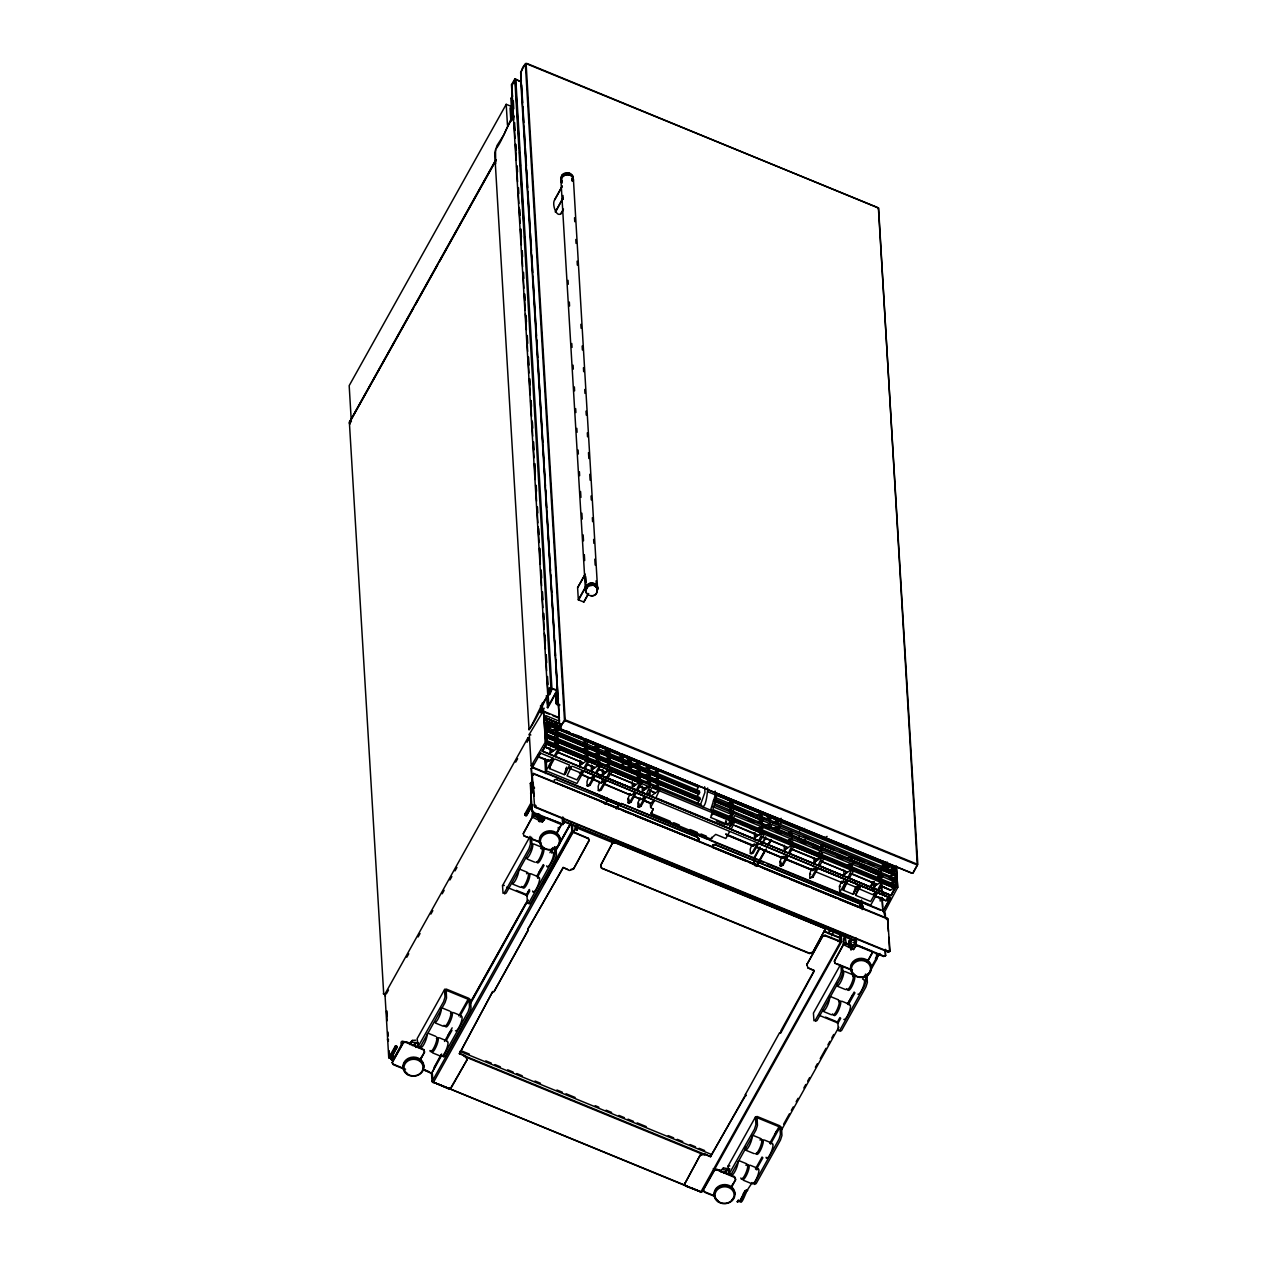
<?xml version="1.0" encoding="UTF-8"?>
<svg xmlns="http://www.w3.org/2000/svg" width="1267" height="1267" viewBox="0 0 1267 1267"><rect width="100%" height="100%" fill="white"/><g stroke="black" fill="none" stroke-linecap="round" stroke-linejoin="round"><path stroke-width="1.5" d="M862.938 909.104L863.065 906.348L860.182 904.115L715.158 844.677L712.719 845.247L712.798 847.56L745.756 861.069M557.702 745.424L559.143 741.702L554.756 744.22M778.049 830.709L779.712 826.622L774.58 829.616M780.979 1032.637L780.884 1030.784L814.285 970.427L808.14 967.909L814.317 970.918L780.979 1032.637L779.648 1033.128L780.979 1032.146M881.832 886.536L890.479 890.163L894.993 887.185L891.319 895.373L879.06 890.368L882.988 882.228L891.556 885.76M587.445 757.729L588.886 753.992M815.853 871.839L842.523 882.83L843.474 880.628M849.397 940.494L849.001 944.802L849.397 940.494L851.107 941.27L850.711 948.254L853.42 949.553L855.558 946.101L858.028 945.546L869.906 950.456M732.421 804.957L733.862 801.235L729.491 803.737M396.444 1046.114L389.634 1058.151L388.747 1057.771L395.352 1046.004L396.983 1046.447L391.028 1058.151L392.453 1060.21L389.903 1057.011L395.241 1047.16L396.128 1047.524L390.885 1057.201L391.186 1059.671M393.514 1055.49L393.451 1059.006L401.164 1045.18L401.069 1042.171L402.177 1041.141L409.827 1042.979L409.922 1044.578L412.313 1040.413L415.687 1040.191M847.148 872.361L843.949 874.61L843.79 875.956M885.332 950.139L885.649 955.587L883.669 955.999L855.431 944.374L856.239 940.953L826.179 927.523L812.717 952.436L809.565 953.592L601.461 868.196L600.732 865.345L613.846 840.48L612.357 839.878L611.359 841.003L564.955 822.14L562.01 824.801L533.93 813.224L531.807 811.133L530.667 792.904L532.488 792.366M710.644 809.93L715.364 794.884L715.142 791.051M496.141 159.8L349.724 422.133L349.977 423.732M789.8 836.236L791.574 831.548L788.375 833.48L778.207 829.362M534.611 806.667L532.251 774.644L533.534 773.472L887.518 918.417L890.067 951.137C888.42 953.592 888.927 949.252 890.067 951.137M888.183 919.399L887.565 920.444M892.079 871.427L893.805 867.293L889.862 869.906M573.238 177.428L572.51 180.563M888.753 937.311L889.577 951.058L888.215 952.024L535.308 807.396L535.624 805.4L534.12 806.002M392.453 1060.21L392.707 1059.291L391.06 1058.658L397.094 1047.144M850.521 861.322L852.453 856.698L852.659 857.822L894.201 875.038L895.31 873.581L716.061 799.572M880.676 880.232L882.608 875.608L882.798 876.748L894.708 881.927L894.597 880.549L889.45 878.427M597.644 750.175L599.576 745.534L607.653 748.892M557.844 737.806L558.731 735.066L558.937 736.206L587.223 747.958L585.607 750.935M576.374 830.043L577.071 825.926L576.77 830.297L575.17 829.093L574.933 825.846M613.576 840.955L612.357 839.878M495.904 159.626L349.375 422.18L383.711 993.946M761.641 831.073L763.589 826.432L768.895 828.618M459.414 1053.764L492.689 991.554L459.414 1053.764L710.597 1156.723L744.473 1096.557C747.087 1096.367 744.426 1092.376 745.772 1095.765M524.712 815.029L526.248 815.536L532.742 804.561L526.581 815.726L525.583 815.758L524.776 814.143L531.38 802.233L530.303 783.386L532.631 782.357L533.154 790.434L532.631 782.357M820.763 849.033L822.711 844.392L822.901 845.532L864.458 862.542L851.186 857.268L851.091 856.128L847.892 858.06L821.048 847.053M611.217 756.842L609.696 760.564M851.424 867.056L852.944 863.318M533.93 813.224L532.013 810.532L530.984 792.35M917.26 865.013L565.842 720.955C563.261 720.971 559.476 727.527 561.091 729.459L911.654 873.153L913.016 872.725L917.26 865.013L878.585 208.089L527.088 63.524C521.307 65.029 519.803 75.925 521.386 81.025M610.852 750.222L609.316 753.944M600.859 765.426L596.773 773.345L606.465 777.653L646.265 794.14L650.256 785.983L642.353 791.242L642.163 792.604M579.827 766.646L579.874 760.422M867.705 961.352L872.219 953.307L871.268 950.488M813.715 868.338L812.765 870.54L816.977 867.847L811.941 876.843L809.882 877.999L809.724 873.929L811.624 868.687M827.494 929.123L827.589 928.236L828.333 929.962L855.954 941.492L855.336 945.024L883.606 956.506L885.649 955.587M597.501 589.646C599.418 579.938 581.395 582.171 585.94 591.103M591.309 771.445L591.293 765.141M533.391 774.834L533.755 773.408L533.613 774.929M632.217 788.422L632.296 781.676M639.962 799.715L640.183 797.767L637.855 802.819L638.014 806.905L639.217 807.396L641.07 806.16L646.154 797.165L642.353 799.746M583.802 771.239L576.913 783.497L546.029 770.732L553.045 758.22L540.724 753.168L537.794 755.211M602.458 776.133L602.458 769.813M814.032 863.666L814.032 857.585M754.514 839.102L754.498 832.973M784.273 851.408L784.273 845.279M841.557 883.036L841.811 881.151L839.451 886.203L839.752 892.364L870.698 905.145L877.524 892.839M550.068 754.372L550.021 747.783M547.835 761.404L548.088 759.535L545.729 764.587L546.029 770.732M629.984 795.391L630.237 793.585L627.894 798.653L628.068 802.724L629.271 803.215L631.124 801.995L636.208 792.999L633.563 794.9M572.114 181.165L572.351 179.613M729.903 1168.982L723.409 1167.936L723.156 1169.694L729.048 1170.28L729.206 1174.62L730.948 1175.333M797.767 839.657L799.382 836.426M542.118 750.888L595.395 773.044L599.497 766.044L546.489 743.65L542.371 751.331L890.859 895.563L895.294 888.04L890.859 895.563L819.543 865.789L823.803 858.82L793.712 846.499L793.649 845.406M635.575 784.811L632.376 787.013L638.964 782.689M388.747 1057.771L384.962 994.025L527.864 737.948L529.194 737.948M636.747 780.488L611.929 771.207L607.97 778.223L598.103 774.422L890.859 895.563L819.543 865.789M596.963 773.662L585.338 768.752L589.123 760.738M853.451 871.078L849.286 878.094L847.813 877.508M641.799 782.388L637.729 790.513L598.103 774.422L606.465 777.653M529.036 729.697C535.798 719.007 540.09 705.418 548.342 695.203C556.751 678.526 547.265 701.728 549.973 691.877C542.577 703.866 536.923 718.722 529.036 729.697L494.716 153.45L496.917 145.657L503.949 134.65L510.981 119.035L513.943 116.105M495.682 163.665L495.508 149.538M620.878 804.688L621.289 803.5L882.402 910.45L885.253 913.159L885.475 917.055M525.52 815.204L531.332 804.292M822.806 935.933L806.746 964.805L822.806 935.933L825.165 935.268L840.686 941.381L840.528 938.103M572.526 179.914C575.693 172.185 561.566 170 561.075 177.871M782.056 858.519L782.499 856.666M729.222 821.887L729.333 823.249L726.925 824.817L732.342 821.507M585.291 587.54L560.917 180.215L563.15 175.923L567.014 174.545A6.272 5.432 -3.4 0 1 573.444 179.74L597.612 589.393A6.272 5.448 -3.4 0 0 595.538 584.277A6.272 5.448 -3.4 0 0 589.377 583.358L585.291 587.54L586.447 593.257L589.092 595.252M604.47 783.798L630.966 795.28L635.163 792.572L630.127 801.568L628.068 802.724M580.191 767.612L580.571 760.707M591.673 772.411L592.433 770.352M784.637 852.343L785.128 850.632M812.717 952.436L826.179 927.523M585.592 590.295L588.474 586.067L592.338 585.322M555.104 759.06L569.627 765.094L565.193 774.121L564.274 774.66L549.577 768.61L551.05 763.605M818.403 857.775L817.389 860.071L814.19 862.304L822.109 857.078L818.118 865.25L731.17 829.331L735.034 821.111M853.024 894.249L855.621 887.074L858.583 884.999L853.024 894.249L843.299 890.242L845.311 883.368M875.354 896.418L885.934 900.758L887.027 898.509M912.256 873.201L560.806 729.634L560.062 727.765L563.926 720.844L566.096 720.179L917.482 864.316M877.825 208.564L877.35 207.392L525.837 63.508M523.35 833.718L532.425 817.12L532.71 810.69L532.188 817.057L523.208 833.543L523.968 835.856L540.977 842.872M536.749 817.453L538.285 816.55M852.089 970.395L835.08 963.379L834.462 961.225L843.537 944.628L843.822 938.198L845.517 938.974L846.324 944.232L845.881 942.569M754.879 840.053L755.29 833.021M882.703 864.126L882.386 865.139L887.328 862.162L886.567 865.329L893.773 868.386L892.221 871.854M564.274 774.66L566.381 767.96M542.672 816.993L540.043 818.815L542.118 818.767L542.672 816.993L545.554 818.434M729.57 831.706L725.817 838.501L715.712 834.383L710.565 838.928L651.586 814.554L651.048 813.541L653.313 808.869M707.699 787.979C707.699 790.925 705.576 813.382 700.588 804.371L547.186 740.752L546.663 735.715L699.986 799.271L697.278 803.373M565.193 774.121L566.666 767.105M746.057 1190.711L746.311 1189.903L739.865 1201.369L737.204 1201.702L738.043 1200.609L739.865 1201.369L751.679 1183.426M842.951 889.497L845.01 883.051L847.908 880.771L843.299 890.242M549.577 768.61L550.812 762.987M814.538 864.252L814.966 859.089M586.32 588.173L586.954 586.304M853.91 894.027L856.112 887.565L858.693 885.855M588.189 778.191L586.985 781.691L587.159 785.778L588.347 786.253L590.2 785.033L595.284 776.038L591.325 778.872M873.248 894.059L875.956 892.142L870.651 901.502L855.954 895.468L857.759 888.42M560.157 822.964L546.932 818.023L544.446 818.593L542.324 822.03L539.615 820.747L539.647 816.059M843.537 944.628L850.711 948.254L850.759 943.567M812.844 951.992L809.787 953.291L601.619 868.069L600.685 865.234L613.846 840.48M599.418 782.8L598.167 786.364L598.325 790.434L599.513 790.925L601.366 789.689L606.45 780.71L603.836 782.594M751.474 845.77L750.207 849.333L750.365 853.42L751.553 853.895L753.406 852.659L758.49 843.695M785.619 857.87L788.248 855.985L783.164 864.965L781.311 866.185L780.139 865.709L779.965 861.639L781.866 856.397M540.106 815.41L539.615 820.747L532.425 817.12M567.695 869.352L563.102 867.467L569.263 870.477L573.428 869.162L589.107 840.623L588.347 838.279L572.874 831.659L572.351 824.96M496.411 148.382C503.411 138.863 506.357 125.671 514.18 116.501M611.359 841.003L612.325 840.338M787.52 847.338L784.447 850.014L792.35 844.788L788.676 852.643M535.355 807.332L535.624 805.4M758.854 840.464L762.512 832.419L754.689 837.725L757.872 834.842L735.937 825.815M753.517 859.77L754.467 862.178M391.994 1060.194L391.535 1058.848M729.998 826.654L733.007 821.428L729.998 826.654L731.93 823.756M822.663 936.566L825.165 935.268M559.048 726.308L555.5 724.851L555.912 723.869M696.074 798.02L699.479 792.92L699.495 790.988L546.014 727.02M699.146 800.57L546.251 737.125L546.663 735.715M535.656 815.932L534.405 815.932L534.785 815.045L537.002 816.629M573.286 734.1L699.083 786.3L698.434 787.235L545.443 723.869L545.871 722.459L560.473 728.509M529.242 738.281L527.864 737.948M621.131 804.212L533.518 767.517L531.206 768.515L532.298 786.205L534.468 788.359M888.389 931.403L887.597 918.559M715.158 844.677L860.404 903.64L863.065 906.348M548.041 693.049L548.738 704.864L547.613 707.303L556.815 690.547L551.256 688.504L548.231 693.92C550.464 688.329 549.989 695.124 547.677 693.968L511.488 84.81L514.782 79.029L521.133 81.706M556.514 779.664L696.359 836.41L699.02 839.102L699.146 841.32L635.575 815.916M577.198 825.15L576.723 829.125M880.122 874.182L882.212 870.112L894.201 875.038M599.497 766.044L599.37 764.84L591.467 770.035L594.666 767.137M606.624 777.669L610.536 769.512L602.633 774.739L605.832 772.506L606.845 770.209M541.215 712.941L541.437 711.389M699.02 839.102L696.359 836.41M754.198 843.743L753.247 845.96L757.46 843.268L752.424 852.263L750.365 853.42M559.206 705.608L556.134 703.454L558.478 698.719M583.881 768.214L587.84 761.071L546.251 743.903L546.172 742.795L554.724 746.342M651.048 813.541L653.138 809.28L650.652 807.443L650.335 803.452L654.421 800.57L650.652 807.443M804.292 841.13L805.147 839.451M511.409 98.177L512.707 95.817L510.886 98.335L512.169 120.017M558.668 736.27L545.412 730.79L546.267 729.048L699.59 792.635M894.835 881.61L895.69 880.201L714.62 805.448M527.04 741.86L528.482 738.851M555.675 731.661L556.973 727.892L552.95 730.521M556.593 737.299L557.274 734.432L557.464 735.668L545.618 730.726M530.762 805.004L527.151 811.814L531.142 805.511M607.764 761.372L609.775 756.272L604.882 754.213M637.824 765.711L639.138 761.942L635.115 764.571M638.22 772.347L639.534 768.578L635.511 771.207M657.557 780.504L658.872 776.861L654.849 779.363M820.034 847.623L821.428 844.978L833.702 849.824L792.952 833.227L791.511 835.84M849.793 859.897L851.186 857.268M879.932 878.823L881.325 876.194L823.107 852.137L821.665 854.75M527.12 741.876L528.972 738.408M555.77 746.231L557.86 742.304L545.919 737.346M596.219 750.08L598.309 746.136L588.11 741.86L585.94 745.772M597.707 762.021L598.99 758.22L594.983 760.865M620.608 760.216L622.62 755.306L618.597 757.761M637.919 780.298L639.772 775.071M647.785 769.893L648.973 766.028L649.179 767.279L658.571 771.27L656.94 774.216M647.469 777.843L649.559 773.899L640.912 770.241L639.455 772.854M657.953 787.14L659.236 783.339L655.245 785.999M849.492 867.847L851.582 863.92M884.509 912.129L897.669 887.423L896.387 866.248L897.669 887.423L710.724 810.136M586.225 757.223L587.508 753.422L583.501 756.066M768.768 819.971L770.067 816.281L766.107 818.862M886.599 868.655L887.882 864.854L886.441 864.205L882.323 866.723M546.489 743.65L542.371 751.331L546.251 743.903L558.272 748.94L554.423 755.702M607.606 754.356L609.269 749.573L605.357 752.281L609.379 749.795M605.198 804.07L608.223 799.319M555.96 726.498L557.749 723.204L545.016 717.676L559.238 723.615M880.074 871.221L880.85 868.418L877.762 870.508L850.806 859.359M541.199 712.783L540.344 712.117L541.563 711.135M544.161 708.221L542.672 710.961L542.197 703.074M598.436 763.415L600.574 759.931L610.251 764.064L608.635 767.026M629.366 769.117L630.903 765.189L626.88 767.644M648.34 783.481L649.876 779.363L645.853 782.008M759.899 816.756L761.435 812.622L757.413 815.267M761.245 824.437L763.082 819.892M760.691 829.996L762.306 827.034L734.654 815.6L733.213 818.213M791.986 838.295L787.963 840.813L791.843 838.073L790.45 842.302L811.656 851.076M855.589 894.724L861.022 885.966L858.393 887.85M835.08 963.379L834.319 961.051L843.299 944.564L843.822 938.198M545.333 723.869L545.95 722.744L569.643 732.579M546.125 737.125L546.726 736L699.875 799.556M585.211 744.299L586.732 740.166L582.725 742.81M597.09 755.734L598.61 751.6L594.587 754.245M621.479 765.87L623.016 761.942M605.23 804.276L607.922 799.334M757.809 821.887L761.815 819.242L760.295 823.376L765.68 825.625M768.926 826.939L770.447 822.821L766.44 825.451M776.814 830.202L778.445 827.224L771.809 824.5L769.655 828.412M820.208 854.591L821.824 851.63L793.348 839.847L791.178 843.774M628.986 762.496L630.507 758.569L626.547 761.087M629.715 763.969L631.853 760.057L639.217 763.082M776.418 823.582L777.922 819.432L772.886 822.774M841.161 933.636L841.605 941.666L701.791 1192.215L685.495 1186.055L684.608 1184.059L700.255 1155.029L704.42 1153.714L710.597 1156.723M880.011 953.465L875.956 959.452L878.158 953.956M548.025 728.937L549.53 724.803L545.507 727.448M549.466 729.111L550.907 726.498L586.827 741.338M586.336 752.408L588.506 748.48L598.705 752.772M598.547 755.908L599.972 753.295L609.855 757.413M622.556 759.408L623.982 755.686M630.823 769.291L632.265 765.569M639.851 779.49L641.292 775.752L638.378 777.431M649.401 777.035L650.842 774.422L698.513 794.187M649.084 784.97L651.238 781.042L698.909 800.823M732.817 811.593L734.242 808.98L761.926 820.414M760.643 818.229L762.797 814.317L770.162 817.342M892.871 884.683L895.484 880.359L895.975 885.079L895.69 880.201M875.956 959.452L875.481 958.295L878.079 953.576M562.358 186.154L554.803 199.774C551.097 203.734 557.702 222.042 562.738 210.781M556.181 733.482L558.351 729.57M531.744 793.158L531.142 782.325M622.936 766.044L624.393 763.431L639.613 769.718M573.428 869.162L589.06 840.338L588.347 838.279M638.346 767.533L640.516 763.621L649.179 767.279M649.021 770.399L650.446 766.678M730.188 804.513L731.819 801.568L707.936 791.812M730.584 811.133L732.215 808.203L714.002 800.681M730.98 817.769L732.595 814.824L712.577 806.556M769.988 820.493L771.429 817.88L780.377 821.38L781.09 818.276M684.608 1184.059L700.255 1155.029M887.834 869.162L889.276 866.549M882.133 897.511L882.798 911.416L890.416 897.939L572.526 766.266M878.633 953.988L871.268 967.212M555.532 212.112L562.881 198.301L555.279 211.89M584.451 575.756L577.609 587.682L578.322 599.782L583.897 602.078L588.648 593.574M578.576 600.004L586.13 586.383M556.72 833.053L561.202 824.975L556.593 833.844M604.644 752.028L605.594 750.317M447.869 1035.693L449.753 1032.304M527.61 892.887L529.495 889.482M538.966 872.456L540.866 869.051M866.929 962.176L872.298 952.499M774.866 1134.203L776.766 1130.797M847.987 1003.29L852.723 994.785M511.694 106.555L506.214 104.322L349.185 385.643L351.339 421.832M512.517 102.849L511.029 106.65L512.343 104.337M349.724 422.133L413.501 308.198M415.433 304.745L437.59 265.056M439.506 261.604L496.347 159.769M554.566 199.774L562.152 186.186M577.609 587.682L585.196 574.078M547.677 693.968L550.907 688.187L514.782 79.029M386.578 993.502L388.494 990.05M406.802 957.234L408.734 953.782M418.11 936.947L420.042 933.494M430.907 914.061L432.823 910.609M442.215 893.773L444.147 890.321M449.928 879.963L451.86 876.511M454.996 870.904L456.928 867.452M515.701 762.116L517.633 758.664M444.638 989.416L417.128 1038.671L418.253 1046.384L443.593 1001.69L444.986 997.192L444.638 989.416L446.364 989.099L468.695 998.253L470.611 999.996L471.039 1008.073L469.55 1012.634L445.271 1056.092L443.64 1057.011M502.524 885.649L530.081 836.363L530.414 844.155L529.004 848.668L504.725 892.206L503.031 893.346L502.524 885.649L504.329 885.443M540.898 817.373L540.043 821.871L538.586 821.269M419.852 1060.732L424.524 1052.339L424.081 1050.169L405.788 1042.329L403.571 1042.583L392.152 1062.728L393.419 1064.723L403.935 1069.015M446.301 1040.476L452.002 1030.277M460.555 1014.978L469.107 999.679L446.206 990.256L446.522 998.032L445.034 1002.593L420.755 1046.051L419.139 1046.954M554.518 846.641L554.93 854.196L553.521 858.709L529.242 902.247L527.547 903.403L526.961 895.943L529.812 890.844M537.414 877.239L544.066 865.345M551.668 851.741L553.568 848.352M587.159 785.778L589.218 784.606L594.255 775.594L590.058 778.334L581.537 774.786M432.95 1082.097L448.486 1088.432L450.846 1087.767L466.985 1059.893L451.052 1088.131L448.74 1088.923L432.031 1081.622L431.509 1073.545L441.074 1056.377M470.754 1003.116L528.165 900.045M555.928 850.22L571.243 822.742L555.754 850.347M432.031 1081.622L571.845 831.12L571.354 824.421M543.923 883.479L572.874 831.659M433.203 1082.762L573.08 832.245L571.845 831.12M573.254 832.53L575.17 829.093M598.325 790.434L600.368 789.278L605.404 780.25L584.23 771.112L644.982 796.515L636.525 792.968M494.067 991.57L528.355 930.105L527.943 928.442L528.339 929.63L494.067 991.57L492.736 992.045M606.719 798.875L606.766 797.561M638.014 806.905L640.088 805.749L645.109 796.753L640.928 799.461L633.975 796.563M753.453 858.757L760.026 846.974M761.895 843.616L765.664 836.885M760.089 848.003L754.15 858.852L754.546 865.551M762.766 843.442L765.711 837.915M755.987 866.39L765.379 849.571M767.248 846.213L771.001 839.483M756.668 865.456L765.284 850.046M768.15 844.899L771.017 839.752M756.985 865.725L766.377 848.922M768.245 845.548L771.065 840.512M780.139 865.709L782.182 864.553L787.219 855.542L783.022 858.282L756.336 847.259M745.36 1094.577L779.648 1032.621M839.197 941.476L841.114 938.055L840.955 934.856M871.221 885.031L873.137 881.61M859.359 906.697L861.243 903.323M870.619 886.52L872.504 883.147M700.635 1192.374L840.512 941.872L841.605 941.666M859.422 907.726L861.307 904.353M870.682 887.549L873.501 882.497M755.544 1116.845L755.908 1124.621L754.498 1129.135L729.159 1173.812L728.034 1166.115L755.544 1116.845L757.27 1116.528L779.601 1125.698L781.517 1127.424L781.945 1135.517L780.456 1140.078L756.177 1183.536L754.562 1184.439M840.037 965.502L813.43 1013.093L813.952 1020.79L815.631 1019.634L839.926 976.097L841.32 971.599L841.066 965.755M852.01 944.881L851.139 949.395L851.139 946.338L853.784 944.517L853.214 946.275L851.139 946.338M730.948 1188.24L735.62 1179.862L735.177 1177.692L716.9 1169.853L714.667 1170.106L703.248 1190.251L704.515 1192.231L715.047 1196.539M756.256 1169.615L762.908 1157.721M770.51 1144.117L780.013 1127.123L757.112 1117.7L757.444 1125.46L755.956 1130.021L731.661 1173.495L730.045 1174.398M865.424 974.085L865.836 981.64L864.427 986.138L840.148 1029.691L838.453 1030.831L837.883 1023.372L840.734 1018.272M848.336 1004.683L854.987 992.79M862.574 979.185L864.474 975.78M783.624 1124.193L789.404 1113.851M791.321 1110.399L793.253 1106.946M796.135 1101.767L798.067 1098.315M803.848 1087.973L805.764 1084.52M807.697 1081.068L809.629 1077.615M815.394 1067.273L817.326 1063.821M820.224 1058.642L825.989 1048.3M827.921 1044.847L829.853 1041.395M831.77 1037.942L833.702 1034.49M781.375 1130.212L838.849 1027.204M865.678 979.153L877.176 958.549L875.592 958.881M535.513 806.936L888.23 951.517L889.497 950.456M578.322 599.782L585.924 586.193L585.402 577.546M546.362 695.567L547.819 707.746L557.322 690.753L520.753 80.882M445.065 993.581L446.982 990.176M419.773 1060.321L424.461 1051.943L424.049 1049.678L405.868 1041.854L403.27 1042.266L392.137 1062.522L393.293 1064.169L405.567 1069.205M526.961 895.943L526.153 895.199L529.004 890.099M536.606 876.495L543.274 864.585M549.926 852.691L552.776 847.591M444.527 1041.442L452.145 1027.822M458.797 1015.928L468.315 998.919M434.09 1067.416L440.853 1055.316M470.786 1001.785L525.821 903.355M555.738 849.824L570.229 823.914M431.509 1073.545L441.581 1053.986M470.611 1002.213L527.69 900.394M828.444 933.098L830.36 929.661M828.57 933.621L830.487 930.184M838.121 941.571L841.114 938.055M731.819 1186.165L735.573 1179.45L734.496 1176.584L716.979 1169.378L713.638 1170.36M755.433 1168.871L762.101 1156.961M769.702 1143.357L779.221 1126.363M837.883 1023.372L837.059 1022.643L839.91 1017.544M847.512 1003.939L854.18 992.029M746.849 1190.061L740.245 1201.845L741.132 1202.225C743.555 1201.021 747.324 1187.717 747.736 1190.457M560.6 214.186L563.467 209.087M583.659 602.094L588.426 593.59M563.118 867.958L527.943 928.917M897.543 887.629L545.586 741.718L543.48 710.787L529.289 734.322L531.206 765.902L532.9 766.598L540.375 753.358M777.637 824.088L779.316 820.002M882.798 911.416L890.416 897.939L757.318 843.03M554.946 725.706L556.387 722.57L554.027 724.787M549.229 767.881L554.138 759.202M528.972 927.634L563.102 867.467M710.565 1156.233L745.725 1095.258M592.972 779.569L601.223 783.006L602.237 780.836L601.223 783.006L605.404 780.25L584.23 771.112M793.712 846.499L789.753 853.245L788.533 852.897M809.882 877.999L812.923 877.255L818.039 868.259L890.416 897.939L886.013 900.457M831.564 935.806L834.161 931.245M616.285 808.52L619.658 803.389M636.462 789.943L640.294 781.802M848.019 877.493L851.867 869.368L843.949 874.61L843.87 870.081M590.026 778.017L583.438 775.008M756.621 846.799L783.022 858.282L784.051 856.112M839.752 892.364L846.736 880.185L842.523 882.83M616.237 808.884L619.12 803.896L611.122 800.649M532.298 786.205L531.459 767.992M531.206 765.902L545.586 741.718M540.771 821.095L542.529 818.102M850.981 950.107L853.625 945.625M621.289 803.5L707.239 839.197M542.324 822.03L545.443 817.69M853.42 949.553L856.555 945.214M383.853 993.708L383.252 993.756M646.534 786.68L645.552 788.961L642.353 791.242L642.131 785.999M556.783 832.799L558.43 830.154L558.24 827.43M420.264 1059.069L421.911 1056.425M731.36 1186.593L733.007 1183.948M576.77 830.297L577.657 828.238L614.147 843.204M562.12 174.909L560.901 178.71L562.279 181.593M743.254 1193.767L745.249 1190.616L739.833 1200.831L737.204 1201.702M696.486 790.117L698.434 787.235M730.077 803.785L731.819 801.568M730.473 810.389L732.215 808.203M730.869 817.025L732.595 814.824M547.059 707.398L548.738 704.864M886.377 919.319L887.518 918.417M533.977 812.622L562.596 824.342L565.24 821.665L611.533 840.512M845.517 938.974L843.347 939.053M851.107 941.27L848.938 941.349M759.978 841.05L764.27 834.224M812.701 869.97L813.794 868.402L812.765 870.54L784.305 858.82M711.12 815.172L712.973 813.161L710.565 817.437L730.6 825.704M646.265 794.14L598.103 774.422L655.704 798.131L659.648 789.975L650.319 796.5M647.833 794.805L651.856 787.694L895.056 888.262L882.988 883.368M780.393 822.663L780.678 822.267A2.075 1.805 -3.4 0 1 782.103 821.634L882.687 862.859A2.075 1.805 -3.4 0 1 882.83 864.664M780.44 823.693L780.741 823.297A2.075 1.805 -3.4 0 1 782.167 822.663L882.751 863.888A2.075 1.805 -3.4 0 1 882.893 865.694M555.548 756.209L559.761 749.462M603.314 775.356L603.219 770.162M587.128 586.653L585.576 591.847L588.268 594.983M912.937 873.327L917.815 864.427L878.379 207.677M523.968 835.856L539.599 841.795M397.062 1047.761L396.983 1046.447M738.408 1201.005L737.727 1201.734L738.36 1200.007M409.827 1042.979L412.313 1040.413M721.018 1172.102L720.923 1170.486L723.409 1167.936M537.588 815.9L538.697 814.871M848.684 943.424L849.793 942.395M531.206 768.515L533.518 767.517M723.663 1173.147L726.324 1170.74L729.048 1170.28M412.551 1045.623L415.228 1043.216L417.936 1042.757L418.094 1047.112L419.852 1047.825M893.773 868.386L894.93 866.945L895.183 871.839L715.903 797.767M569.105 768.245L571.575 766.361L566.998 775.816L576.897 779.886L582.472 770.922L579.415 773.218M555.5 724.851L557.749 723.204L545.016 717.676L561.344 724.486M555.326 724.962L557.749 723.204M843.996 939.021L844.836 938.404M849.587 941.318L850.426 940.7M815.394 870.16L818.039 868.259L890.416 897.939M857.807 888.024L860.15 886.346M553.441 750.729L544.81 746.659L553.426 750.365L550.242 753.01L558.145 747.752M851.091 856.128L847.892 858.06M537.905 755.148L540.724 753.168M873.565 894.755L876.131 892.95M538.253 756.858L548.785 761.214L553.045 758.22M587.017 746.706L583.105 749.446L587.144 746.912L587.223 747.958M733.181 813.842L729.254 816.582L733.292 814.063M729.649 823.202L733.561 820.462M728.477 803.452L731.154 801.599L727.971 803.183M773.694 829.267L776.782 827.129L773.488 828.666M556.356 741.955L553.742 743.777L556.435 742.114M881.151 874.974L877.223 877.683L881.246 875.18M822.964 839.229L827.082 836.394M594.207 747.625L596.868 745.851M587.904 760.042L579.969 765.141L583.184 763.051M847.465 865.393L850.141 863.619M881.626 881.658L873.692 886.757L874.056 888.832L874.388 882.228M654.453 772.727L658.46 770.083M731.534 808.172L728.525 809.993M883.162 880.644L890.083 883.527L894.597 880.549M606.149 765.537L608.825 763.779M645.457 775.372L649.48 772.743M883.859 867.499L887.882 864.854M894.201 873.929L889.687 876.907L886.567 875.576M758.204 828.507L762.211 825.878M817.706 853.103L821.729 850.458M605.753 758.901L609.775 756.272M626.532 760.833L630.428 758.315L630.618 759.535L623.982 756.811M877.651 889.846L881.515 882.671M654.469 800.839L650.335 803.452L643.81 800.712M635.907 777.843L639.93 775.293M844.503 847.781L847.148 846.103M645.077 768.768L649.084 766.234M553.346 737.156L557.369 734.638M885.934 900.758L890.194 898.081M758.6 835.143L762.623 832.641L762.718 833.686L749.89 828.285M777.051 822.235L780.203 820.335L780.377 821.38L714.984 794.203M548.611 760.849L552.982 758.68M774.992 829.473L779.712 826.622M527.658 738.376L529.321 737.394M595.221 748.053L599.576 745.534L599.782 746.675L609.443 750.935M760.675 828.111L763.589 826.432L763.779 827.573L792.065 839.324M848.494 865.82L851.297 864.221M588.11 585.116L589.646 584.277M563.482 173.737L569.596 173.12L572.779 175.891M799.525 830.819L804.497 828.428M388.415 1039.368L387.496 1039.083L387.607 1040.207L388.541 1039.89M588.664 585.639C598.578 580.682 600.922 598.151 589.947 595.601M570.625 869.542L573.397 868.671M700.287 1155.52L704.42 1153.714M550.907 688.187L556.894 689.961M599.513 746.738L584.863 740.292M763.114 821.016L763.304 819.828M882.545 876.812L864.854 869.162M611.454 764.666L640.009 776.354M532.995 783.94L531.38 784.194L531.902 791.938M511.488 84.81L512.391 85.142M714.461 803.642L895.341 878.395L895.31 873.581M349.47 421.959L349.914 422.101M412.044 1042.171L417.936 1042.757M728.034 1166.115L729.808 1165.909M849.381 944.073L846.752 943.456M590.707 595.601C596.678 597.058 600.384 587.825 594.08 585.813M442.12 1056.44L443.814 1055.284L468.109 1011.747L469.503 1007.233L469.107 999.679M753.041 1183.869L754.736 1182.729L779.015 1139.176L780.409 1134.678L780.013 1127.123M556.751 779.173L554.328 779.823L554.154 782.072M715.38 844.186L712.957 844.851L713.068 847.1L863.175 908.55M713.273 1168.665L720.923 1170.486M641.656 783.529L600.748 766.551L600.621 765.521M589.266 761.752L599.259 765.838M504.551 893.916L506.182 893.013L530.461 849.555L531.95 844.994L531.617 837.234M529.068 903.973L530.683 903.07L554.978 859.596L556.466 855.051L556.007 846.926M815.473 1021.36L817.088 1020.458L841.367 976.984L842.856 972.438L842.618 966.61M839.973 1031.401L841.589 1030.499L865.884 987.041L867.372 982.479L866.913 974.371M395.352 1046.004L396.666 1046.78M879.124 889.972L877.857 889.703L879.06 890.368M700.588 804.371L704.959 792.271L704.626 786.775M818.371 865.044L819.606 865.393M606.814 777.463L608.049 777.827M584.182 767.976L585.402 768.356M782.879 857.917L756.51 846.942M636.604 789.705L637.792 790.117M524.776 814.143L525.678 814.475M636.794 780.488L612.214 771.255L640.421 783.022M530.303 783.386L531.19 783.719M559.871 704.975L557.163 703.533M516.999 79.9L520.594 81.753M848.161 877.255L849.349 877.714M852.929 942.458L855.938 943.63M824.975 935.759L840.512 941.872M609.554 799.604L619.183 803.452M546.52 734.686L551.018 736.491M534.912 806.303L535.418 805.812M540.027 757.143L548.674 760.612M894.93 866.945L887.407 863.888L894.692 867.103L895.183 871.839M881.816 886.267L890.479 890.163L881.864 886.092M875.481 896.117L884.176 899.633L877.271 896.672M552.634 723.267L545.76 720.464L560.663 726.941M716.425 801.077L721.905 803.294M569.437 768.325L579.494 772.411M545.729 764.587L546.758 765.015M837.059 963.759L852.406 970.015M429.355 1071.819L424.524 1069.855L432.38 1073.798L432.728 1078.771M870.54 857.965L881.959 862.637M779.712 827.747L791.542 832.577M791.289 834.763L818.213 846.039M544.715 747.023L553.394 750.571M627.894 798.653L628.923 799.065L629.271 803.215M533.043 767.945L604.676 797.244M600.035 797.497L696.137 836.885M556.261 782.832L699.146 841.32M613.877 841.225L826.195 928.22M613.561 841.779L825.926 928.743L760.58 901.74M613.545 842.159L825.941 929.059M516.35 890.368L526.66 894.581M825.546 1017.1L835.84 1021.313M459.858 1051.341L711.516 1154.475M513.832 82.64L512.026 84.81L515.289 79.235L516.793 104.86M543.701 711.88L549.181 714.113M552.824 715.617L558.304 717.866M550.907 726.498L545.111 724.091M794.124 826.638L782.705 821.966L780.583 822.616L780.393 819.274M761.245 817.31L764.318 818.577M547.075 730.251L552.174 732.342M562.279 736.523L567.568 738.709M574.648 741.623L579.938 743.808M713.875 800.617L734.242 808.98M550.86 738.265L557.67 741.052M616.823 765.632L625.66 769.275M629.192 770.716L634.482 772.902M775.958 831.532L781.248 833.702M741.908 823.946L747.055 826.068M757.349 830.297L762.512 832.419M845.707 883.004L855.621 887.074M643.937 800.396L650.351 802.993L643.984 800.253M725.848 834.066L753.231 845.311M784.511 858.551L810.928 869.431M839.451 886.203L840.48 886.631M709.061 839.942L763.684 862.352M767.327 863.841L880.248 910.134M606.988 798.416L608.477 799.018M887.28 918.844L533.55 773.868L532.789 774.802M601.192 801.821L619.294 809.233M622.905 810.722L630.142 813.683M749.415 862.574L758.569 866.327M762.227 867.832L786.031 877.588M789.689 879.092L807.998 886.599M811.672 888.088L835.476 897.844M839.134 899.348L857.442 906.855M825.91 927.982L827.399 928.6M824.263 931.657L840.053 938.15M876.257 954.906L877.16 955.27M537.683 818.91L540.946 820.24M848.795 946.417L852.058 947.764M533.755 843.965L541.357 847.069M844.646 971.393L852.248 974.513M527.088 859.042L534.674 862.146M837.978 986.47L845.58 989.59M519.692 869.178L527.278 872.282M530.825 873.739L538.412 876.843M830.582 996.606L838.184 999.711M841.716 1001.168L849.302 1004.272M513.008 884.255L520.61 887.359M823.898 1011.684L831.5 1014.788M506.594 887.185L526.153 895.199M819.274 1015.358L837.059 1022.643M442.199 1007.978L449.801 1011.098M453.333 1012.539L460.935 1015.659M753.105 1135.406L760.691 1138.526M764.223 1139.967L771.825 1143.087M435.531 1023.055L443.133 1026.175M746.421 1150.484L754.023 1153.603M428.119 1033.223L435.721 1036.343M439.253 1037.784L446.839 1040.904M739.009 1160.651L746.611 1163.771M750.143 1165.212L757.745 1168.332M462.075 1051.119L469.376 1054.112M485.784 1060.843L491.263 1063.092M494.906 1064.581L500.37 1066.83M507.671 1069.807L513.135 1072.056M516.793 1073.545L522.257 1075.794M535.022 1081.02L540.502 1083.269M556.91 1090L562.374 1092.233M566.032 1093.738L575.139 1097.475M595.205 1105.695L598.848 1107.184M606.149 1110.177L611.613 1112.426M618.914 1115.403L624.378 1117.652M628.02 1119.141L633.5 1121.39M637.143 1122.879L646.265 1126.616M668.152 1135.596L673.616 1137.829M677.259 1139.334L682.739 1141.567M690.024 1144.56L695.504 1146.809M699.146 1148.298L704.626 1150.547M459.383 1053.273L465.512 1055.791L466.985 1059.893M463.928 1056.298L704.721 1155.156M432.57 1052.861L440.172 1055.981M743.46 1180.29L751.062 1183.41M422.719 1069.586L430.938 1072.959M714.905 1196L704.404 1191.693L703.233 1190.046M437.416 1083.728L687.252 1186.134M690.895 1187.622L700.018 1191.36M700.033 1191.677L433.773 1082.24M715.649 792.936L781.169 820.002M565.43 731.376L570.752 733.577M617.536 752.978L622.54 755.053L622.715 756.272L610.757 751.331L610.615 750.302M745.93 806.224L751.093 808.362M733.862 802.359L761.53 813.778M576.58 740.546L580.096 742.003M558.985 733.482L578.433 741.528M611.137 755.148L617.9 758.094M732.627 805.511L744.632 810.468M748.068 811.878L753.216 814.016M739.421 809.993L744.584 812.131M749.747 814.253L753.2 815.679M803.595 836.505L808.916 838.706M840.449 851.725L845.77 853.926M856.001 858.155L861.322 860.356M868.418 863.286L873.739 865.488M883.938 869.685L889.07 871.807M713.4 800.966L731.677 808.52M577.039 747.229L582.313 749.399M546.33 734.717L551.034 736.665M557.607 739.39L582.361 749.605M609.855 761.087L618.153 764.27M622.921 766.472L626.167 767.628M733.023 812.131L738.17 814.253M741.607 815.679L753.612 820.636M568.012 745.36L573.317 747.562M748.433 820.177L753.596 822.315M800.443 841.668L805.764 843.87M812.86 846.799L818.181 849.001M837.281 856.888L842.603 859.074M859.992 866.232L863.524 867.689M874.103 872.06L879.377 874.246M559.143 742.826L587.619 754.594M895.975 885.079L712.862 809.565L716.346 796.975L716.14 793.316M558.003 746.01L580.983 755.512M610.235 767.707L618.644 771.175M733.403 818.751L747.134 824.421M775.452 836.125L783.845 839.593M821.966 855.336L841.415 863.381M851.741 867.642L874.705 877.128M719.181 815.14L724.629 817.405M602.047 767.216L650.367 787.187M712.323 813.462L732.437 821.776M556.625 751.901L583.153 762.861L556.72 751.695M609.031 773.662L635.543 784.621M762.972 836.964L785.762 846.625M734.1 825.292L757.904 835.476M761.103 836.663L787.599 847.607M790.83 848.938L817.358 859.897M820.588 861.227L847.116 872.187M850.379 873.533L876.875 884.477L873.692 886.757L873.596 882.006M655.926 797.846L731.091 828.935M784.542 858.345L810.943 869.241M604.296 784.273L630.966 795.28M725.753 834.272L753.247 845.96L727.401 835.27M670.164 821.238L652.014 813.747L651.381 812.464M673.791 822.742L679.239 824.975M690.119 829.473L697.388 832.482M701.015 833.971L706.463 836.22M824.104 931.102L839.799 937.564L840.037 933.573M543.1 710.993L559.507 717.787M558.494 720.844L545.744 715.57L545.871 720.67M565.953 730.774L569.612 732.294M576.913 735.319L582.377 737.584M586.035 739.104L618.882 752.725M622.54 754.229L699.21 786.015M699.479 792.92L546.346 729.364L546.821 734.131L699.907 797.608L699.986 799.271M770.384 827.573L773.599 828.903M573.919 752.392L579.193 754.578M561.424 749.066L570.261 752.725M573.777 754.198L582.614 757.856M769.402 835.27L774.691 837.471M781.755 840.401L790.592 844.06M793.871 845.374L799.176 847.56M806.224 850.49L811.513 852.691M830.677 860.594L835.967 862.779M843.03 865.709L848.336 867.911M858.662 872.155L863.951 874.341M867.483 875.814L876.321 879.472M852.216 873.834L876.891 884.303M587.983 764.666L592.908 766.709M599.37 769.433L605.832 772.141M609.11 773.456L635.511 784.4M820.668 861.022L847.069 871.965M792.667 849.444L817.31 859.422M843.996 943.139L851.44 946.227M532.884 815.615L540.344 818.704M545.839 730.346L698.75 793.95M716.314 820.953L724.867 824.516M752.424 852.263L753.406 852.659M782.182 864.553L783.164 864.965M886.948 862.859L883.574 861.449L882.402 862.193L886.171 863.904M591.467 742.145L598.214 744.964M713.543 800.063L770.542 823.978M601.999 759.471L606.893 761.53M588.886 755.116L599.101 759.392M641.292 776.877L649.971 780.52M589.234 758.949L594.239 761.039M598.927 763.003L605.436 765.886L602.142 764.144M640.421 786.459L645.552 788.961M648.593 789.848L654.77 792.429M587.951 764.872L594.619 767.659M599.339 769.623L605.784 772.332M591.562 778.413L599.592 781.771M779.965 861.639L780.995 862.067L781.311 866.185M809.724 873.929L810.753 874.357M811.941 876.843L812.923 877.255M630.127 801.568L631.124 801.995M589.218 784.606L590.2 785.033M600.368 789.278L601.366 789.689M545.016 717.676L561.392 724.55M726.91 799.097L730.552 800.633M639.233 766.788L642.622 768.214M640.009 780.029L643.414 781.454M589.361 760.628L594.366 762.734M640.5 786.237L645.521 788.628L638.711 785.952M640.088 805.749L641.07 806.16M573.08 832.245L588.221 838.627M684.592 1183.362L685.32 1185.421L700.778 1191.914M654.01 774.628L658.761 776.639M716.409 801.14L721.857 803.436M725.484 804.973L730.932 807.269M729.507 813.129L733.134 814.649M584.055 768.214L585.338 768.752M650.921 778.176L653.978 779.189M649.733 784.13L654.532 786.316M648.546 790.085L654.912 792.968M653.313 787.235L658.064 789.293M858.266 888.468L872.599 894.629M646.487 797.133L654.421 800.57M529.289 734.322L530.841 734.987M634.213 796.104L640.928 799.461M850.648 947.859L853.388 949.062M539.536 820.335L542.292 821.539M646.503 793.966L647.643 794.488M384.962 994.025L385.817 994.421M595.648 772.807L596.773 773.345M542.118 818.767L544.446 819.923M851.804 860.293L854.386 862.938M754.403 861.148L753.247 859.659M538.475 813.794L539.52 814.443M576.833 829.806L575.788 826.084M532.837 775.483L532.251 774.644M885.269 949.331L887.961 951.85M532.583 785.73L534.516 787.757M349.85 423.986L349.312 423.02M883.828 912.129L885.205 917.451M387.607 1040.207L388.446 1041.268M384.772 995.149L385.485 996.115M562.041 183.113C556.387 174.64 574.141 170.807 573.365 180.595M561.36 179.423L562.105 180.833M560.077 729.159L559.634 724.819M559.84 728.541L520.642 72.425L525.33 63.714L564.48 720.21M806.715 964.298L808.172 968.4M862.209 905.05L862.922 908.645M698.18 837.82L698.877 841.415M526.09 63.35L565.209 719.973M560.917 180.215L561.566 182.385M871.601 951.153L872.219 953.307M571.876 178.552L572.351 180.199M596.076 585.877L596.551 587.524M894.344 874.673L895.088 873.739L895.5 878.364M788.375 833.48L791.574 831.548L791.653 832.799M711.595 837.36L711.832 838.691M610.979 756.953L611.137 757.967L623.111 762.892L622.936 761.689M852.707 863.413L852.865 864.442M630.823 764.935L630.998 766.139M726.324 1170.74L726.688 1173.543M572.066 178.425L572.304 180.262M415.228 1043.216L415.75 1047.429M533.945 812.147L534.405 815.932M886.441 864.205L886.567 865.329M874.135 881.975L874.832 889.006M609.269 749.573L609.379 750.697M726.339 821.19L726.593 824.437M893.805 867.293L893.916 868.671M638.901 803.262L639.217 807.396M592.053 765.49L592.307 768.736M546.267 729.048L546.584 733.894M389.159 1050.628L389.634 1058.151M885.095 950.503L885.427 955.983M873.549 882.64L873.977 889.466M562.231 818.609L562.596 824.342M543.48 710.787L545.38 741.828M545.507 760.311L546.299 773.361M882.497 861.132L882.703 864.474M879.979 897.21L880.217 901.106M861.592 900.029L862.162 909.627M855.193 940.542L855.431 944.374M854.607 940.209L854.845 944.01M574.537 217.766L574.759 221.709M575.82 239.463L576.057 243.407M577.118 261.176L577.34 265.12M580.856 324.32L581.094 328.264M582.155 346.018L582.392 349.977M583.438 367.731L583.675 371.674M584.736 389.444L584.974 393.388M586.019 411.142L586.257 415.085M587.318 432.855L587.54 436.798M588.49 452.588L588.838 458.511M589.773 474.286L590.121 480.209M591.055 495.999L591.293 499.942M592.354 517.712L592.592 521.656M593.637 539.409L593.875 543.353M594.809 559.143L595.173 565.066M596.108 580.856L596.456 586.779M562.991 195.482L563.229 199.426M568.028 280.34L568.265 284.283M569.326 302.037L569.564 305.996M571.781 343.484L572.019 347.427M573.08 365.197L573.302 369.14M574.363 386.894L574.6 390.838M575.661 408.608L575.883 412.551M576.833 428.341L577.055 432.285M578.116 450.038L578.354 453.998M579.399 471.752L579.637 475.695M580.571 491.485L580.935 497.408M581.87 513.198L582.218 519.106M583.153 534.896L583.517 540.819M584.325 554.629L584.689 560.552M585.623 576.342L585.972 582.266M521.624 84.968L522.685 102.738M522.907 106.697L523.857 122.487M524.079 126.447L525.14 144.216M525.377 148.16L526.438 165.945M526.66 169.889L527.721 187.659M527.959 191.618L530.192 229.137M530.414 233.08L531.475 250.85M531.712 254.81L532.774 272.579M532.995 276.523L536.527 335.771M536.765 339.73L537.81 357.5M538.047 361.443L539.108 379.213M539.346 383.172L542.862 442.421M543.1 446.364L544.145 464.134M544.382 468.093L545.443 485.863M545.681 489.806L546.726 507.576M546.964 511.535L549.197 549.054M549.435 552.998L550.48 570.784M550.717 574.727L551.779 592.497M552.016 596.456L553.061 614.226M553.299 618.169L554.36 635.939M554.598 639.898L555.532 655.688M555.77 659.648L556.815 677.417M557.052 681.361L558.113 699.146M558.351 703.09L559.396 720.86M556.561 693.667L556.91 702.441M555.833 692.748L556.546 704.579M555.548 693.587L556.134 703.454M562.801 816.898L563.245 824.548M515.764 78.823L551.889 687.933M517.031 108.804L518.076 126.557M518.314 130.501L519.359 148.239M519.597 152.183L520.404 165.993M520.88 173.88L521.687 187.674M522.036 193.598L522.97 209.372M523.319 215.279L524.126 229.089M524.601 236.977L524.95 242.884M549.34 687.633L549.53 694.775M513.341 100.917L513.8 108.804M514.624 122.598L515.083 130.485M515.907 144.28L516.255 150.187M517.205 165.961L517.554 171.884M518.488 187.643L518.837 193.566M519.771 209.324L520.119 215.247M520.943 229.042L521.418 236.929M522.242 250.723L522.59 256.647M523.524 272.405L523.873 278.328M524.807 294.087L525.156 300.01M526.106 315.784L526.454 321.691M527.278 335.486L527.737 343.373M528.561 357.167L529.02 365.054M529.844 378.849L530.192 384.772M531.142 400.546L531.491 406.454M532.425 422.228L532.774 428.135M533.597 441.93L534.056 449.817M534.88 463.611L535.355 471.498M536.179 485.309L536.527 491.216M537.461 506.99L537.81 512.897M538.744 528.672L539.093 534.579M539.916 548.389L540.391 556.261M541.199 570.071L541.674 577.958M542.498 591.752L542.957 599.639M543.781 613.434L544.129 619.341M545.079 635.115L545.428 641.023M546.235 654.833L546.711 662.72M547.534 676.515L547.993 684.402M511.852 85.222L512.438 95.073M512.248 95.627L513.673 119.288M514.085 122.677L515.02 138.451M515.368 144.359L516.318 160.133M516.667 166.04L517.601 181.814M517.95 187.738L518.884 203.496M519.122 207.44L520.072 223.214M520.42 229.121L521.355 244.895M521.703 250.818L522.638 266.577M523.002 272.5L523.936 288.258M524.285 294.182L525.219 309.956M525.457 313.899L526.391 329.658M526.739 335.581L527.69 351.355M528.038 357.262L528.972 373.036M529.321 378.944L530.271 394.718M530.62 400.625L531.554 416.4M531.792 420.343L532.726 436.117M533.074 442.025L534.009 457.799M534.373 463.706L535.308 479.48M535.656 485.388L536.59 501.162M536.955 507.085L537.889 522.843M538.127 526.787L539.061 542.561M539.409 548.484L540.344 564.243M540.692 570.166L541.643 585.924M541.991 591.847L542.925 607.622M543.274 613.529L544.208 629.303M544.446 633.247L545.396 649.005M545.744 654.928L546.679 670.702M547.027 676.61L547.962 692.384M511.9 102.548L512.47 112.415M547.471 701.839L547.819 707.746M510.063 107.901L510.854 121.173M506.214 104.322L507.465 125.275M540.55 705.466L540.898 711.389M533.201 782.452L534.025 796.214M386.72 1010.749L387.069 1016.546M388.066 1032.13L388.304 1036.01M386.53 1011.114L387.1 1020.759M881.436 885.744L881.88 893.568M882.101 897.479L882.671 907.251M855.114 941.207L855.336 945.024M881.484 885.823L881.8 891.667M856.286 938.103L856.508 941.951M546.726 736L546.964 740.482M563.942 818.213L564.132 822.077M545.95 722.744L546.172 727.258M532.488 788.612L532.678 792.54M544.889 758.743L545.554 773.567M649.987 790.972L650.129 796.199M725.627 820.873L725.69 824.025M537.841 813.826L537.889 817.294M532.869 763.874L532.9 766.598M447.077 1041.601A7.903 1.9 -67.7 0 1 445.968 1050.438A7.903 1.9 -67.7 0 1 441.106 1055.078M436.386 1038.402A7.903 1.9 -67.7 0 1 436.782 1045.18A7.903 1.9 -67.7 0 1 431.382 1051.103M757.001 1169.805A7.903 1.9 -67.7 0 1 757.397 1176.6A7.903 1.9 -67.7 0 1 751.996 1182.523M747.277 1165.83A7.903 1.9 -67.7 0 1 747.673 1172.609A7.903 1.9 -67.7 0 1 742.272 1178.532M745.867 1165.244A7.903 1.9 -67.7 0 1 746.263 1172.038A7.903 1.9 -67.7 0 1 740.862 1177.946M738.075 1161.554A7.903 1.9 -67.7 0 1 734.844 1171.674A7.903 1.9 -67.7 0 1 731.138 1173.971M852.485 975.21A7.903 1.9 -67.7 0 1 851.376 984.031A7.903 1.9 -67.7 0 1 846.514 988.688M841.779 971.995A7.903 1.9 -67.7 0 1 843.458 974.703A7.903 1.9 -67.7 0 1 839.087 984.554A7.903 1.9 -67.7 0 1 836.917 982.986M852.913 976.556A7.903 1.9 -67.7 0 1 853.324 983.35A7.903 1.9 -67.7 0 1 847.924 989.274M863.619 979.771A7.903 1.9 -67.7 0 1 863.033 987.326A7.903 1.9 -67.7 0 1 857.933 994.215M450.466 1013.141A7.903 1.9 -67.7 0 1 450.878 1019.935A7.903 1.9 -67.7 0 1 445.477 1025.858M460.19 1017.132A7.903 1.9 -67.7 0 1 461.061 1022.643A7.903 1.9 -67.7 0 1 455.487 1030.8M436.608 1037.135A7.903 1.9 -67.7 0 1 434.264 1047.096A7.903 1.9 -67.7 0 1 429.972 1050.517M427.185 1034.125A7.903 1.9 -67.7 0 1 423.954 1044.246A7.903 1.9 -67.7 0 1 420.248 1046.542M838.849 1001.769A7.903 1.9 -67.7 0 1 839.245 1008.564A7.903 1.9 -67.7 0 1 833.844 1014.471M849.539 1004.984A7.903 1.9 -67.7 0 1 848.969 1012.539A7.903 1.9 -67.7 0 1 843.854 1019.428M537.667 878.332A7.903 1.9 -67.7 0 1 538.079 885.11A7.903 1.9 -67.7 0 1 532.678 891.034M528.925 873.565A7.903 1.9 -67.7 0 1 527.816 882.402A7.903 1.9 -67.7 0 1 522.954 887.043M441.28 1008.88A7.903 1.9 -67.7 0 1 438.635 1017.86A7.903 1.9 -67.7 0 1 434.629 1022.263M450.704 1011.89A7.903 1.9 -67.7 0 1 448.36 1021.851A7.903 1.9 -67.7 0 1 444.068 1025.272M829.362 996.527A7.903 1.9 -67.7 0 1 827.003 1006.489A7.903 1.9 -67.7 0 1 822.711 1009.91M838.406 1000.423A7.903 1.9 -67.7 0 1 837.313 1009.245A7.903 1.9 -67.7 0 1 832.435 1013.901M526.534 873.771A7.903 1.9 -67.7 0 1 526.945 880.549A7.903 1.9 -67.7 0 1 521.545 886.472M518.757 870.065A7.903 1.9 -67.7 0 1 516.112 879.06A7.903 1.9 -67.7 0 1 512.106 883.447M772.062 1143.784A7.903 1.9 -67.7 0 1 770.954 1152.622A7.903 1.9 -67.7 0 1 766.092 1157.262M761.356 1140.585A7.903 1.9 -67.7 0 1 761.768 1147.364A7.903 1.9 -67.7 0 1 756.367 1153.287M542.023 849.128A7.903 1.9 -67.7 0 1 542.419 855.922A7.903 1.9 -67.7 0 1 537.018 861.829M551.747 853.119A7.903 1.9 -67.7 0 1 552.143 859.897A7.903 1.9 -67.7 0 1 546.742 865.82M759.947 1139.999A7.903 1.9 -67.7 0 1 760.833 1145.511A7.903 1.9 -67.7 0 1 755.243 1153.667M751.869 1135.343A7.903 1.9 -67.7 0 1 748.94 1146.429A7.903 1.9 -67.7 0 1 745.36 1146.999M540.613 848.557A7.903 1.9 -67.7 0 1 541.484 854.053A7.903 1.9 -67.7 0 1 535.909 862.225M531.871 843.79A7.903 1.9 -67.7 0 1 531.301 851.345A7.903 1.9 -67.7 0 1 526.185 858.234M868.148 973.737A10.389 9.027 -3.4 0 1 865.155 975.542M854.813 974.735A10.389 9.027 -3.4 0 1 851.598 963.522A10.389 9.027 -3.4 0 1 863.809 958.644A10.389 9.027 -3.4 0 1 871.268 968.146M541.199 844.994A10.389 9.027 -3.4 0 1 549.102 830.835A10.389 9.027 -3.4 0 1 559.159 843.664M407.309 1073.497A10.389 9.027 -3.4 0 1 404.68 1061.366A10.389 9.027 -3.4 0 1 418.522 1058.183A10.389 9.027 -3.4 0 1 422.75 1069.934M733.815 1197.442A10.389 9.027 -3.4 0 1 731.692 1200.007M718.373 1201.005A10.389 9.027 -3.4 0 1 720.258 1185.421A10.389 9.027 -3.4 0 1 734.812 1194.417M854.877 975.78A10.389 9.027 -3.4 0 0 871.332 969.192A10.389 9.027 -3.4 0 0 856.777 960.212A10.389 9.027 -3.4 0 0 854.877 975.78M855.399 975.59A9.55 8.283 -3.4 0 0 870.508 969.54A9.55 8.283 -3.4 0 0 857.141 961.289A9.55 8.283 -3.4 0 0 855.399 975.59M543.765 848.272A10.389 9.027 -3.4 0 0 560.22 841.684A10.389 9.027 -3.4 0 0 545.665 832.688A10.389 9.027 -3.4 0 0 543.765 848.272M544.287 848.082A9.55 8.283 -3.4 0 0 559.396 842.032A9.55 8.283 -3.4 0 0 546.029 833.765A9.55 8.283 -3.4 0 0 544.287 848.082M407.372 1074.543A10.389 9.027 -3.4 0 0 423.812 1067.954A10.389 9.027 -3.4 0 0 409.273 1058.974A10.389 9.027 -3.4 0 0 407.372 1074.543M407.895 1074.353A9.55 8.283 -3.4 0 0 423.004 1068.303A9.55 8.283 -3.4 0 0 409.637 1060.051A9.55 8.283 -3.4 0 0 407.895 1074.353M718.421 1202.05A10.389 9.027 -3.4 0 0 734.876 1195.462A10.389 9.027 -3.4 0 0 720.321 1186.466A10.389 9.027 -3.4 0 0 718.421 1202.05M718.943 1201.86A9.55 8.283 -3.4 0 0 734.068 1195.81A9.55 8.283 -3.4 0 0 720.685 1187.543A9.55 8.283 -3.4 0 0 718.943 1201.86"/></g></svg>
